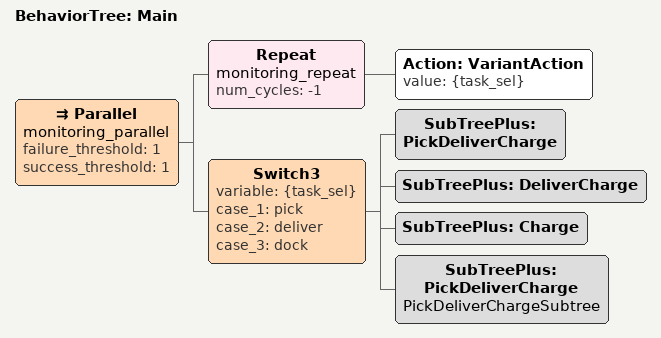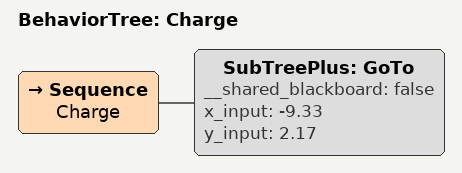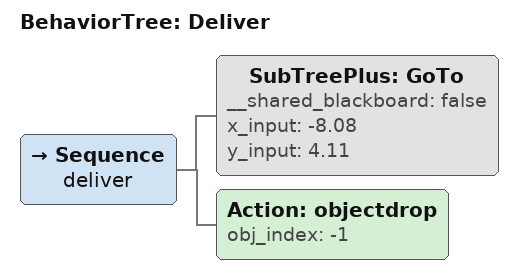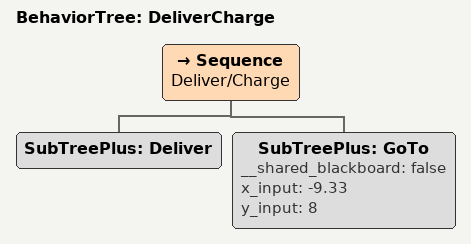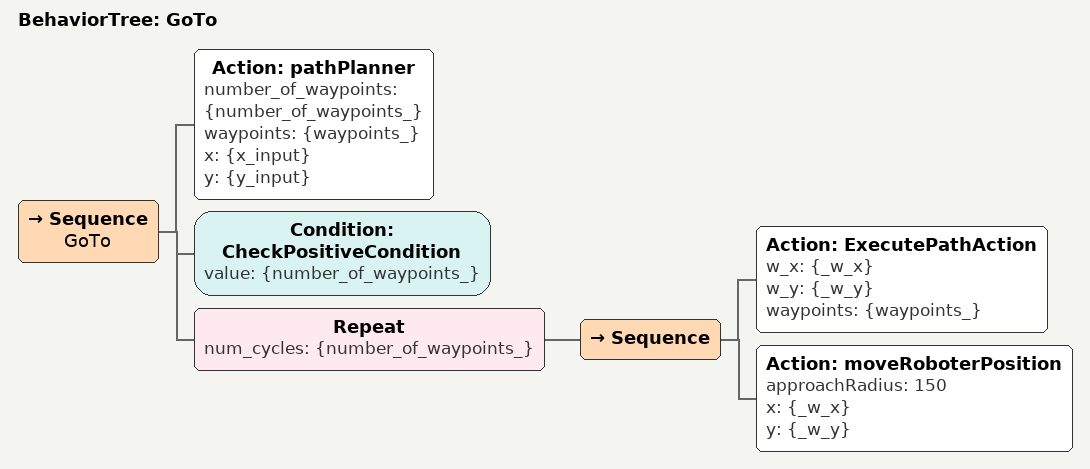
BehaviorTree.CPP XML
<BehaviorTree ID="Main">
	<Parallel name="monitoring_parallel" failure_threshold="1" success_threshold="1">
		<Repeat name="monitoring_repeat" num_cycles="-1">
			<Action ID="VariantAction" value="{task_sel}"/>
		</Repeat>
		<Switch3 variable="{task_sel}" case_1="pick" case_2="deliver" case_3="dock">
			<SubTreePlus ID="PickDeliverCharge"/>
			<SubTreePlus ID="DeliverCharge"/>
			<SubTreePlus ID="Charge"/>
			<SubTreePlus ID="PickDeliverCharge" name="PickDeliverChargeSubtree"/>
		</Switch3>
	</Parallel>
</BehaviorTree>

<BehaviorTree ID="Charge">
	<Sequence name="Charge">
		<SubTreePlus ID="GoTo" __shared_blackboard="false" x_input="-9.33" y_input="2.17"/>
	</Sequence>
</BehaviorTree>

<BehaviorTree ID="Deliver">
	<Sequence name="deliver">
		<SubTreePlus ID="GoTo" __shared_blackboard="false" x_input="-8.08" y_input="4.11"/>
		<Action ID="objectdrop" obj_index="-1"/>
	</Sequence>
</BehaviorTree>

<BehaviorTree ID="DeliverCharge">
	<Sequence name="Deliver/Charge">
		<SubTreePlus ID="Deliver"/>
		<SubTreePlus ID="GoTo" __shared_blackboard="false" x_input="-9.33" y_input="8"/>
	</Sequence>
</BehaviorTree>

<BehaviorTree ID="GoTo">
	<Sequence name="GoTo">
		<Action ID="pathPlanner" number_of_waypoints="{number_of_waypoints_}" waypoints="{waypoints_}" x="{x_input}" y="{y_input}"/>
		<Condition ID="CheckPositiveCondition" value="{number_of_waypoints_}"/>
		<Repeat num_cycles="{number_of_waypoints_}">
			<Sequence>
				<Action ID="ExecutePathAction" w_x="{_w_x}" w_y="{_w_y}" waypoints="{waypoints_}"/>
				<Action ID="moveRoboterPosition" approachRadius="150" x="{_w_x}" y="{_w_y}"/>
			</Sequence>
		</Repeat>
	</Sequence>
</BehaviorTree>
